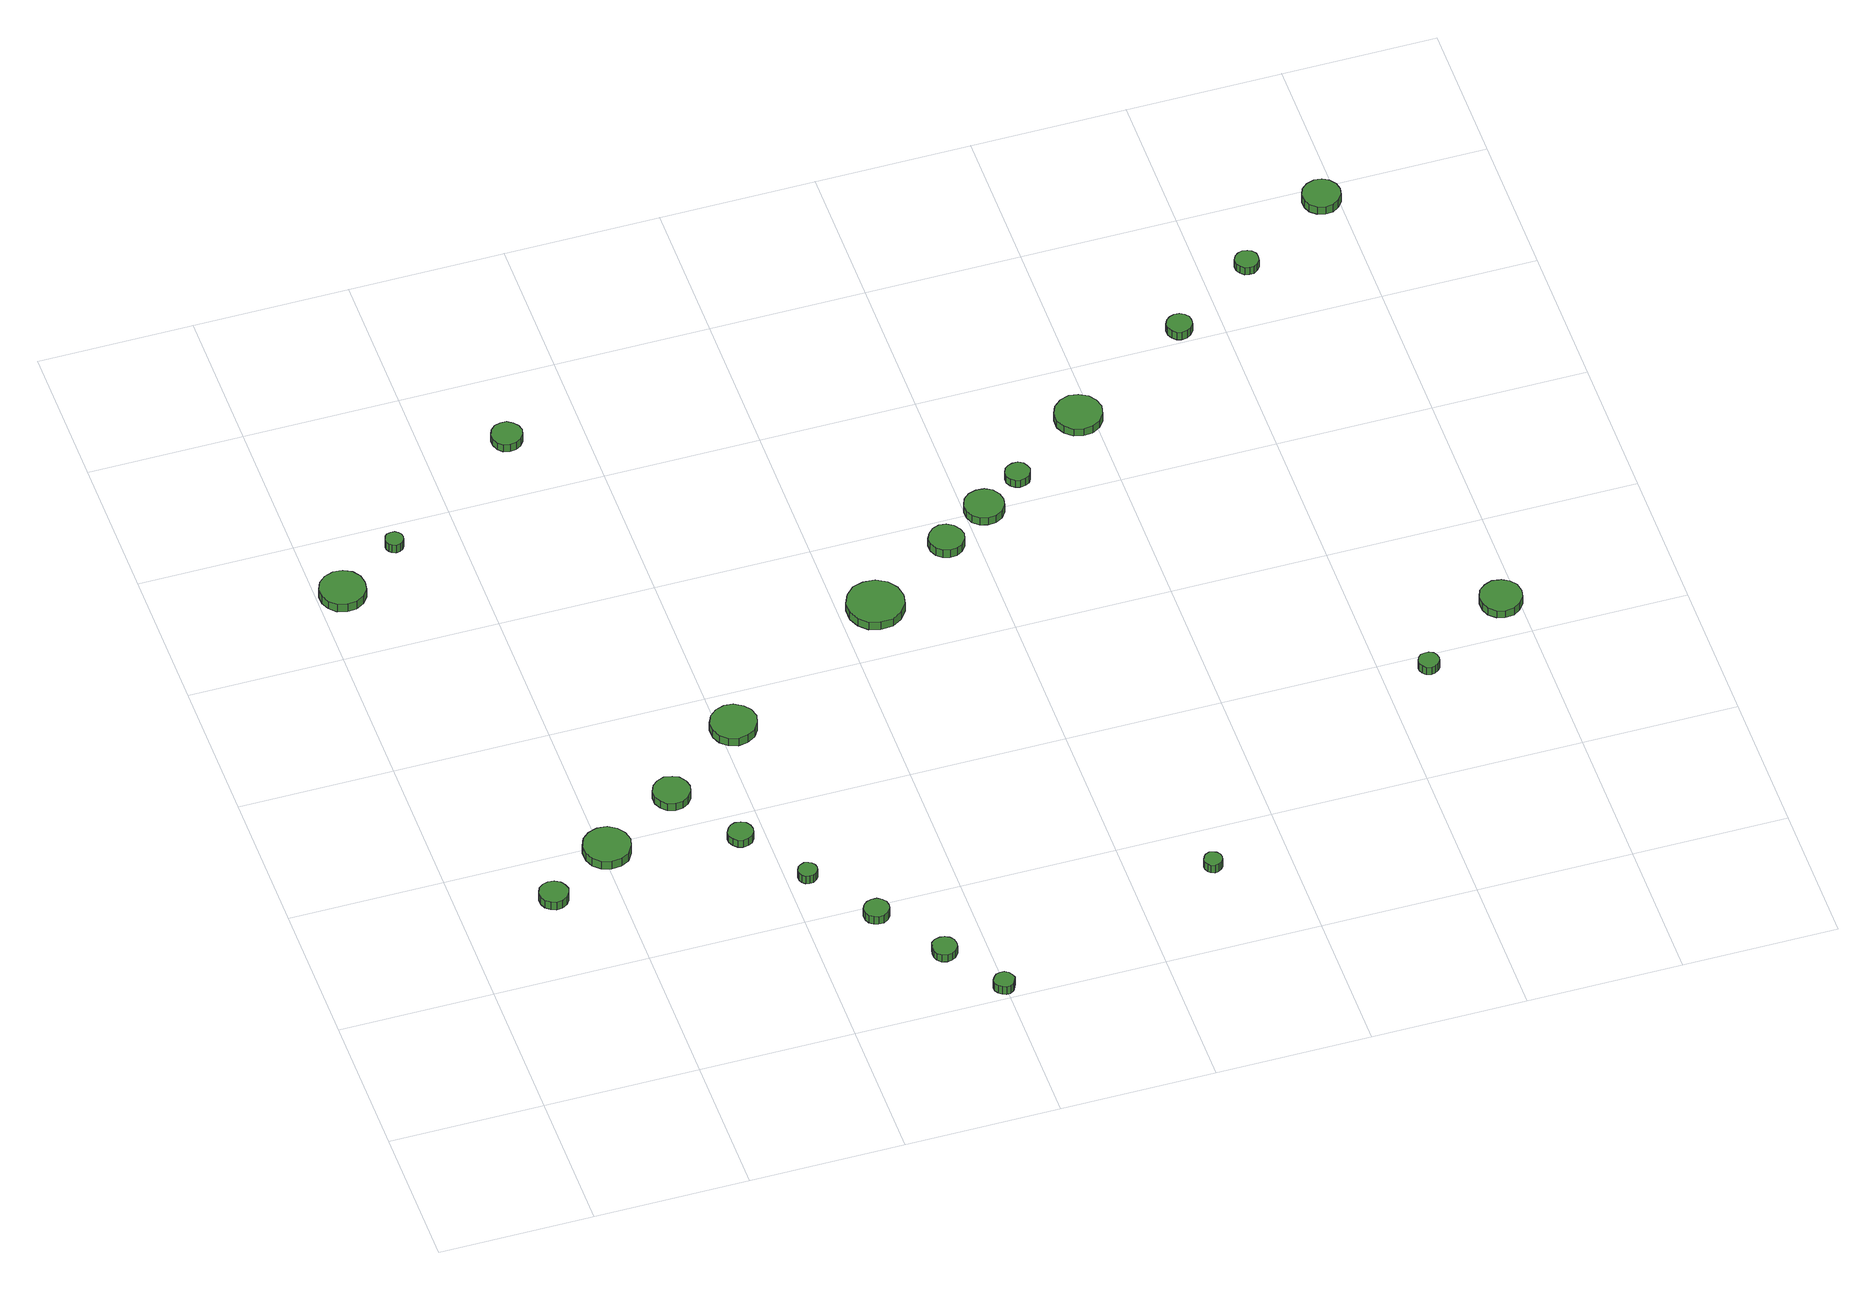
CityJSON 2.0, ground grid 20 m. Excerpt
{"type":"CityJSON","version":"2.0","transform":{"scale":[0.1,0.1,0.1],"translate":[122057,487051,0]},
"CityObjects":{
"tree1":{"type":"SolitaryVegetationObject","attributes":{"function":"something"},"geometry":[{"type":"MultiSurface","lod":"1","boundaries":[[[0,1,2,3,4,5,6,7,8,9,10,11,12,13,14]],[[15,16,17,18,19,20,21,22,23,24,25,26,27,28,29]],[[0,29,28,1]],[[1,28,27,2]],[[2,27,26,3]],[[3,26,25,4]],[[4,25,24,5]],[[5,24,23,6]],[[6,23,22,7]],[[7,22,21,8]],[[8,21,20,9]],[[9,20,19,10]],[[10,19,18,11]],[[11,18,17,12]],[[12,17,16,13]],[[13,16,15,14]],[[14,15,29,0]]]}]},
"tree2":{"type":"SolitaryVegetationObject","attributes":{"function":"something"},"geometry":[{"type":"MultiSurface","lod":"1","boundaries":[[[30,31,32,33,34,35,36,37,38,39,40,41,42,43,44]],[[45,46,47,48,49,50,51,52,53,54,55,56,57,58,59]],[[30,59,58,31]],[[31,58,57,32]],[[32,57,56,33]],[[33,56,55,34]],[[34,55,54,35]],[[35,54,53,36]],[[36,53,52,37]],[[37,52,51,38]],[[38,51,50,39]],[[39,50,49,40]],[[40,49,48,41]],[[41,48,47,42]],[[42,47,46,43]],[[43,46,45,44]],[[44,45,59,30]]]}]},
"tree3":{"type":"SolitaryVegetationObject","attributes":{"function":"something"},"geometry":[{"type":"MultiSurface","lod":"1","boundaries":[[[60,61,62,63,64,65,66,67,68,69,70,71,72,73,74]],[[75,76,77,78,79,80,81,82,83,84,85,86,87,88,89]],[[60,89,88,61]],[[61,88,87,62]],[[62,87,86,63]],[[63,86,85,64]],[[64,85,84,65]],[[65,84,83,66]],[[66,83,82,67]],[[67,82,81,68]],[[68,81,80,69]],[[69,80,79,70]],[[70,79,78,71]],[[71,78,77,72]],[[72,77,76,73]],[[73,76,75,74]],[[74,75,89,60]]]}]},
"tree4":{"type":"SolitaryVegetationObject","attributes":{"function":"something"},"geometry":[{"type":"MultiSurface","lod":"1","boundaries":[[[90,91,92,93,94,95,96,97,98,99,100,101,102,103,104]],[[105,106,107,108,109,110,111,112,113,114,115,116,117,118,119]],[[90,119,118,91]],[[91,118,117,92]],[[92,117,116,93]],[[93,116,115,94]],[[94,115,114,95]],[[95,114,113,96]],[[96,113,112,97]],[[97,112,111,98]],[[98,111,110,99]],[[99,110,109,100]],[[100,109,108,101]],[[101,108,107,102]],[[102,107,106,103]],[[103,106,105,104]],[[104,105,119,90]]]}]},
"tree5":{"type":"SolitaryVegetationObject","attributes":{"function":"something"},"geometry":[{"type":"MultiSurface","lod":"1","boundaries":[[[120,121,122,123,124,125,126,127,128,129,130,131,132,133,134]],[[135,136,137,138,139,140,141,142,143,144,145,146,147,148,149]],[[120,149,148,121]],[[121,148,147,122]],[[122,147,146,123]],[[123,146,145,124]],[[124,145,144,125]],[[125,144,143,126]],[[126,143,142,127]],[[127,142,141,128]],[[128,141,140,129]],[[129,140,139,130]],[[130,139,138,131]],[[131,138,137,132]],[[132,137,136,133]],[[133,136,135,134]],[[134,135,149,120]]]}]},
"tree6":{"type":"SolitaryVegetationObject","attributes":{"function":"something"},"geometry":[{"type":"MultiSurface","lod":"1","boundaries":[[[150,151,152,153,154,155,156,157,158,159,160,161,162,163,164]],[[165,166,167,168,169,170,171,172,173,174,175,176,177,178,179]],[[150,179,178,151]],[[151,178,177,152]],[[152,177,176,153]],[[153,176,175,154]],[[154,175,174,155]],[[155,174,173,156]],[[156,173,172,157]],[[157,172,171,158]],[[158,171,170,159]],[[159,170,169,160]],[[160,169,168,161]],[[161,168,167,162]],[[162,167,166,163]],[[163,166,165,164]],[[164,165,179,150]]]}]},
"tree7":{"type":"SolitaryVegetationObject","attributes":{"function":"something"},"geometry":[{"type":"MultiSurface","lod":"1","boundaries":[[[180,181,182,183,184,185,186,187,188,189,190,191,192,193,194]],[[195,196,197,198,199,200,201,202,203,204,205,206,207,208,209]],[[180,209,208,181]],[[181,208,207,182]],[[182,207,206,183]],[[183,206,205,184]],[[184,205,204,185]],[[185,204,203,186]],[[186,203,202,187]],[[187,202,201,188]],[[188,201,200,189]],[[189,200,199,190]],[[190,199,198,191]],[[191,198,197,192]],[[192,197,196,193]],[[193,196,195,194]],[[194,195,209,180]]]}]},
"tree8":{"type":"SolitaryVegetationObject","attributes":{"function":"something"},"geometry":[{"type":"MultiSurface","lod":"1","boundaries":[[[210,211,212,213,214,215,216,217,218,219,220,221,222,223,224]],[[225,226,227,228,229,230,231,232,233,234,235,236,237,238,239]],[[210,239,238,211]],[[211,238,237,212]],[[212,237,236,213]],[[213,236,235,214]],[[214,235,234,215]],[[215,234,233,216]],[[216,233,232,217]],[[217,232,231,218]],[[218,231,230,219]],[[219,230,229,220]],[[220,229,228,221]],[[221,228,227,222]],[[222,227,226,223]],[[223,226,225,224]],[[224,225,239,210]]]}]},
"tree9":{"type":"SolitaryVegetationObject","attributes":{"function":"something"},"geometry":[{"type":"MultiSurface","lod":"1","boundaries":[[[240,241,242,243,244,245,246,247,248,249,250,251,252,253,254]],[[255,256,257,258,259,260,261,262,263,264,265,266,267,268,269]],[[240,269,268,241]],[[241,268,267,242]],[[242,267,266,243]],[[243,266,265,244]],[[244,265,264,245]],[[245,264,263,246]],[[246,263,262,247]],[[247,262,261,248]],[[248,261,260,249]],[[249,260,259,250]],[[250,259,258,251]],[[251,258,257,252]],[[252,257,256,253]],[[253,256,255,254]],[[254,255,269,240]]]}]},
"tree10":{"type":"SolitaryVegetationObject","attributes":{"function":"something"},"geometry":[{"type":"MultiSurface","lod":"1","boundaries":[[[270,271,272,273,274,275,276,277,278,279,280,281,282,283,284]],[[285,286,287,288,289,290,291,292,293,294,295,296,297,298,299]],[[270,299,298,271]],[[271,298,297,272]],[[272,297,296,273]],[[273,296,295,274]],[[274,295,294,275]],[[275,294,293,276]],[[276,293,292,277]],[[277,292,291,278]],[[278,291,290,279]],[[279,290,289,280]],[[280,289,288,281]],[[281,288,287,282]],[[282,287,286,283]],[[283,286,285,284]],[[284,285,299,270]]]}]},
"tree11":{"type":"SolitaryVegetationObject","attributes":{"function":"something"},"geometry":[{"type":"MultiSurface","lod":"1","boundaries":[[[300,301,302,303,304,305,306,307,308,309,310,311,312,313,314]],[[315,316,317,318,319,320,321,322,323,324,325,326,327,328,329]],[[300,329,328,301]],[[301,328,327,302]],[[302,327,326,303]],[[303,326,325,304]],[[304,325,324,305]],[[305,324,323,306]],[[306,323,322,307]],[[307,322,321,308]],[[308,321,320,309]],[[309,320,319,310]],[[310,319,318,311]],[[311,318,317,312]],[[312,317,316,313]],[[313,316,315,314]],[[314,315,329,300]]]}]},
"tree12":{"type":"SolitaryVegetationObject","attributes":{"function":"something"},"geometry":[{"type":"MultiSurface","lod":"1","boundaries":[[[330,331,332,333,334,335,336,337,338,339,340,341,342,343,344]],[[345,346,347,348,349,350,351,352,353,354,355,356,357,358,359]],[[330,359,358,331]],[[331,358,357,332]],[[332,357,356,333]],[[333,356,355,334]],[[334,355,354,335]],[[335,354,353,336]],[[336,353,352,337]],[[337,352,351,338]],[[338,351,350,339]],[[339,350,349,340]],[[340,349,348,341]],[[341,348,347,342]],[[342,347,346,343]],[[343,346,345,344]],[[344,345,359,330]]]}]},
"tree13":{"type":"SolitaryVegetationObject","attributes":{"function":"something"},"geometry":[{"type":"MultiSurface","lod":"1","boundaries":[[[360,361,362,363,364,365,366,367,368,369,370,371,372,373,374]],[[375,376,377,378,379,380,381,382,383,384,385,386,387,388,389]],[[360,389,388,361]],[[361,388,387,362]],[[362,387,386,363]],[[363,386,385,364]],[[364,385,384,365]],[[365,384,383,366]],[[366,383,382,367]],[[367,382,381,368]],[[368,381,380,369]],[[369,380,379,370]],[[370,379,378,371]],[[371,378,377,372]],[[372,377,376,373]],[[373,376,375,374]],[[374,375,389,360]]]}]},
"tree14":{"type":"SolitaryVegetationObject","attributes":{"function":"something"},"geometry":[{"type":"MultiSurface","lod":"1","boundaries":[[[390,391,392,393,394,395,396,397,398,399,400,401,402,403,404]],[[405,406,407,408,409,410,411,412,413,414,415,416,417,418,419]],[[390,419,418,391]],[[391,418,417,392]],[[392,417,416,393]],[[393,416,415,394]],[[394,415,414,395]],[[395,414,413,396]],[[396,413,412,397]],[[397,412,411,398]],[[398,411,410,399]],[[399,410,409,400]],[[400,409,408,401]],[[401,408,407,402]],[[402,407,406,403]],[[403,406,405,404]],[[404,405,419,390]]]}]},
"tree15":{"type":"SolitaryVegetationObject","attributes":{"function":"something"},"geometry":[{"type":"MultiSurface","lod":"1","boundaries":[[[420,421,422,423,424,425,426,427,428,429,430,431,432,433,434]],[[435,436,437,438,439,440,441,442,443,444,445,446,447,448,449]],[[420,449,448,421]],[[421,448,447,422]],[[422,447,446,423]],[[423,446,445,424]],[[424,445,444,425]],[[425,444,443,426]],[[426,443,442,427]],[[427,442,441,428]],[[428,441,440,429]],[[429,440,439,430]],[[430,439,438,431]],[[431,438,437,432]],[[432,437,436,433]],[[433,436,435,434]],[[434,435,449,420]]]}]},
"tree16":{"type":"SolitaryVegetationObject","attributes":{"function":"something"},"geometry":[{"type":"MultiSurface","lod":"1","boundaries":[[[450,451,452,453,454,455,456,457,458,459,460,461,462,463,464]],[[465,466,467,468,469,470,471,472,473,474,475,476,477,478,479]],[[450,479,478,451]],[[451,478,477,452]],[[452,477,476,453]],[[453,476,475,454]],[[454,475,474,455]],[[455,474,473,456]],[[456,473,472,457]],[[457,472,471,458]],[[458,471,470,459]],[[459,470,469,460]],[[460,469,468,461]],[[461,468,467,462]],[[462,467,466,463]],[[463,466,465,464]],[[464,465,479,450]]]}]},
"tree17":{"type":"SolitaryVegetationObject","attributes":{"function":"something"},"geometry":[{"type":"MultiSurface","lod":"1","boundaries":[[[480,481,482,483,484,485,486,487,488,489,490,491,492,493,494]],[[495,496,497,498,499,500,501,502,503,504,505,506,507,508,509]],[[480,509,508,481]],[[481,508,507,482]],[[482,507,506,483]],[[483,506,505,484]],[[484,505,504,485]],[[485,504,503,486]],[[486,503,502,487]],[[487,502,501,488]],[[488,501,500,489]],[[489,500,499,490]],[[490,499,498,491]],[[491,498,497,492]],[[492,497,496,493]],[[493,496,495,494]],[[494,495,509,480]]]}]},
"tree18":{"type":"SolitaryVegetationObject","attributes":{"function":"something"},"geometry":[{"type":"MultiSurface","lod":"1","boundaries":[[[510,511,512,513,514,515,516,517,518,519,520,521,522,523,524]],[[525,526,527,528,529,530,531,532,533,534,535,536,537,538,539]],[[510,539,538,511]],[[511,538,537,512]],[[512,537,536,513]],[[513,536,535,514]],[[514,535,534,515]],[[515,534,533,516]],[[516,533,532,517]],[[517,532,531,518]],[[518,531,530,519]],[[519,530,529,520]],[[520,529,528,521]],[[521,528,527,522]],[[522,527,526,523]],[[523,526,525,524]],[[524,525,539,510]]]}]},
"tree19":{"type":"SolitaryVegetationObject","attributes":{"function":"something"},"geometry":[{"type":"MultiSurface","lod":"1","boundaries":[[[540,541,542,543,544,545,546,547,548,549,550,551,552,553,554]],[[555,556,557,558,559,560,561,562,563,564,565,566,567,568,569]],[[540,569,568,541]],[[541,568,567,542]],[[542,567,566,543]],[[543,566,565,544]],[[544,565,564,545]],[[545,564,563,546]],[[546,563,562,547]],[[547,562,561,548]],[[548,561,560,549]],[[549,560,559,550]],[[550,559,558,551]],[[551,558,557,552]],[[552,557,556,553]],[[553,556,555,554]],[[554,555,569,540]]]}]},
"tree20":{"type":"SolitaryVegetationObject","attributes":{"function":"something"},"geometry":[{"type":"MultiSurface","lod":"1","boundaries":[[[570,571,572,573,574,575,576,577,578,579,580,581,582,583,584]],[[585,586,587,588,589,590,591,592,593,594,595,596,597,598,599]],[[570,599,598,571]],[[571,598,597,572]],[[572,597,596,573]],[[573,596,595,574]],[[574,595,594,575]],[[575,594,593,576]],[[576,593,592,577]],[[577,592,591,578]],[[578,591,590,579]],[[579,590,589,580]],[[580,589,588,581]],[[581,588,587,582]],[[582,587,586,583]],[[583,586,585,584]],[[584,585,599,570]]]}]},
"tree21":{"type":"SolitaryVegetationObject","attributes":{"function":"something"},"geometry":[{"type":"MultiSurface","lod":"1","boundaries":[[[600,601,602,603,604,605,606,607,608,609,610,611,612,613,614]],[[615,616,617,618,619,620,621,622,623,624,625,626,627,628,629]],[[600,629,628,601]],[[601,628,627,602]],[[602,627,626,603]],[[603,626,625,604]],[[604,625,624,605]],[[605,624,623,606]],[[606,623,622,607]],[[607,622,621,608]],[[608,621,620,609]],[[609,620,619,610]],[[610,619,618,611]],[[611,618,617,612]],[[612,617,616,613]],[[613,616,615,614]],[[614,615,629,600]]]}]},
"tree22":{"type":"SolitaryVegetationObject","attributes":{"function":"something"},"geometry":[{"type":"MultiSurface","lod":"1","boundaries":[[[630,631,632,633,634,635,636,637,638,639,640,641,642,643,644]],[[645,646,647,648,649,650,651,652,653,654,655,656,657,658,659]],[[630,659,658,631]],[[631,658,657,632]],[[632,657,656,633]],[[633,656,655,634]],[[634,655,654,635]],[[635,654,653,636]],[[636,653,652,637]],[[637,652,651,638]],[[638,651,650,639]],[[639,650,649,640]],[[640,649,648,641]],[[641,648,647,642]],[[642,647,646,643]],[[643,646,645,644]],[[644,645,659,630]]]}]},
"tree23":{"type":"SolitaryVegetationObject","attributes":{"function":"something"},"geometry":[{"type":"MultiSurface","lod":"1","boundaries":[[[660,661,662,663,664,665,666,667,668,669,670,671,672,673,674]],[[675,676,677,678,679,680,681,682,683,684,685,686,687,688,689]],[[660,689,688,661]],[[661,688,687,662]],[[662,687,686,663]],[[663,686,685,664]],[[664,685,684,665]],[[665,684,683,666]],[[666,683,682,667]],[[667,682,681,668]],[[668,681,680,669]],[[669,680,679,670]],[[670,679,678,671]],[[671,678,677,672]],[[672,677,676,673]],[[673,676,675,674]],[[674,675,689,660]]]}]}
},
"vertices":[
[138,331,15],[136,338,15],[132,344,15],[125,348,15],[117,349,15],[110,347,15],[104,342,15],[101,335,15],[101,327,15],[104,320,15],[110,315,15],[117,312,15],[125,313,15],[132,317,15],[136,323,15],[136,323,2],[132,317,2],[125,313,2],[117,312,2],[110,315,2],[104,320,2],[101,327,2],[101,335,2],[104,342,2],[110,347,2],[117,349,2],[125,348,2],[132,344,2],[136,338,2],[138,331,2],
[60,900,20],[58,912,20],[51,922,20],[40,928,20],[28,929,20],[16,925,20],[7,917,20],[2,906,20],[2,894,20],[7,883,20],[16,874,20],[28,871,20],[40,872,20],[51,878,20],[58,888,20],[58,888,7],[51,878,7],[40,872,7],[28,871,7],[16,874,7],[7,883,7],[2,894,7],[2,906,7],[7,917,7],[16,925,7],[28,929,7],[40,928,7],[51,922,7],[58,912,7],[60,900,7],
[236,387,16],[233,399,16],[226,409,16],[215,416,16],[202,417,16],[190,413,16],[181,405,16],[176,393,16],[176,381,16],[181,369,16],[190,361,16],[202,357,16],[215,358,16],[226,364,16],[233,375,16],[233,375,3],[226,364,3],[215,358,3],[202,357,3],[190,361,3],[181,369,3],[176,381,3],[176,393,3],[181,405,3],[190,413,3],[202,417,3],[215,416,3],[226,409,3],[233,399,3],[236,387,3],
[130,964,16],[129,969,16],[126,972,16],[122,975,16],[117,975,16],[112,974,16],[109,971,16],[107,966,16],[107,961,16],[109,957,16],[112,954,16],[117,952,16],[122,953,16],[126,955,16],[129,959,16],[129,959,3],[126,955,3],[122,953,3],[117,952,3],[112,954,3],[109,957,3],[107,961,3],[107,966,3],[109,971,3],[112,974,3],[117,975,3],[122,975,3],[126,972,3],[129,969,3],[130,964,3],
[333,451,16],[331,460,16],[325,469,16],[317,473,16],[307,475,16],[297,471,16],[290,465,16],[286,456,16],[286,446,16],[290,437,16],[297,430,16],[307,427,16],[317,428,16],[325,433,16],[331,441,16],[331,441,4],[325,433,4],[317,428,4],[307,427,4],[297,430,4],[290,437,4],[286,446,4],[286,456,4],[290,465,4],[297,471,4],[307,475,4],[317,473,4],[325,469,4],[331,460,4],[333,451,4],
[384,358,16],[383,364,16],[379,370,16],[373,373,16],[366,374,16],[360,372,16],[355,367,16],[352,361,16],[352,355,16],[355,349,16],[360,344,16],[366,342,16],[373,343,16],[379,346,16],[383,351,16],[383,351,4],[379,346,4],[373,343,4],[366,342,4],[360,344,4],[355,349,4],[352,355,4],[352,361,4],[355,367,4],[360,372,4],[366,374,4],[373,373,4],[379,370,4],[383,364,4],[384,358,4],
[438,270,17],[437,275,17],[434,279,17],[430,281,17],[425,282,17],[420,280,17],[416,277,17],[414,272,17],[414,267,17],[416,263,17],[420,259,17],[425,258,17],[430,258,17],[434,261,17],[437,265,17],[437,265,4],[434,261,4],[430,258,4],[425,258,4],[420,259,4],[416,263,4],[414,267,4],[414,272,4],[416,277,4],[420,280,4],[425,282,4],[430,281,4],[434,279,4],[437,275,4],[438,270,4],
[502,181,17],[501,188,17],[497,193,17],[491,197,17],[484,197,17],[478,195,17],[473,191,17],[470,185,17],[470,178,17],[473,172,17],[478,168,17],[484,166,17],[491,166,17],[497,170,17],[501,175,17],[501,175,4],[497,170,4],[491,166,4],[484,166,4],[478,168,4],[473,172,4],[470,178,4],[470,185,4],[473,191,4],[478,195,4],[484,197,4],[491,197,4],[497,193,4],[501,188,4],[502,181,4],
[561,94,17],[560,101,17],[556,106,17],[550,109,17],[544,110,17],[537,108,17],[532,104,17],[530,97,17],[530,91,17],[532,85,17],[537,80,17],[544,78,17],[550,79,17],[556,82,17],[560,88,17],[560,88,5],[556,82,5],[550,79,5],[544,78,5],[537,80,5],[532,85,5],[530,91,5],[530,97,5],[532,104,5],[537,108,5],[544,110,5],[550,109,5],[556,106,5],[560,101,5],[561,94,5],
[446,535,21],[443,547,21],[436,556,21],[425,563,21],[413,564,21],[401,560,21],[392,552,21],[387,541,21],[387,528,21],[392,517,21],[401,509,21],[413,505,21],[425,507,21],[436,513,21],[443,523,21],[443,523,8],[436,513,8],[425,507,8],[413,505,8],[401,509,8],[392,517,8],[387,528,8],[387,541,8],[392,552,8],[401,560,8],[413,564,8],[425,563,8],[436,556,8],[443,547,8],[446,535,8],
[611,17,17],[609,22,17],[606,27,17],[601,30,17],[596,30,17],[591,29,17],[587,25,17],[584,20,17],[584,14,17],[587,9,17],[591,6,17],[596,4,17],[601,4,17],[606,7,17],[609,12,17],[609,12,4],[606,7,4],[601,4,4],[596,4,4],[591,6,4],[587,9,4],[584,14,4],[584,20,4],[587,25,4],[591,29,4],[596,30,4],[601,30,4],[606,27,4],[609,22,4],[611,17,4],
[324,1092,17],[322,1100,17],[317,1106,17],[310,1111,17],[302,1111,17],[294,1109,17],[288,1103,17],[285,1096,17],[285,1088,17],[288,1080,17],[294,1074,17],[302,1072,17],[310,1073,17],[317,1077,17],[322,1084,17],[322,1084,5],[317,1077,5],[310,1073,5],[302,1072,5],[294,1074,5],[288,1080,5],[285,1088,5],[285,1096,5],[288,1103,5],[294,1109,5],[302,1111,5],[310,1111,5],[317,1106,5],[322,1100,5],[324,1092,5],
[682,681,16],[679,696,16],[670,708,16],[657,716,16],[641,717,16],[627,713,16],[616,702,16],[610,689,16],[610,673,16],[616,660,16],[627,649,16],[641,645,16],[657,646,16],[670,654,16],[679,666,16],[679,666,3],[670,654,3],[657,646,3],[641,645,3],[627,649,3],[616,660,3],[610,673,3],[610,689,3],[616,702,3],[627,713,3],[641,717,3],[657,716,3],[670,708,3],[679,696,3],[682,681,3],
[915,133,19],[914,138,19],[911,142,19],[907,144,19],[902,145,19],[897,143,19],[894,140,19],[892,135,19],[892,131,19],[894,126,19],[897,123,19],[902,121,19],[907,122,19],[911,124,19],[914,128,19],[914,128,6],[911,124,6],[907,122,6],[902,121,6],[897,123,6],[894,126,6],[892,131,6],[892,135,6],[894,140,6],[897,143,6],[902,145,6],[907,144,6],[911,142,6],[914,138,6],[915,133,6],
[785,759,15],[783,768,15],[777,776,15],[769,781,15],[760,782,15],[751,779,15],[744,772,15],[740,764,15],[740,755,15],[744,746,15],[751,740,15],[760,737,15],[769,738,15],[777,742,15],[783,750,15],[783,750,2],[777,742,2],[769,738,2],[760,737,2],[751,740,2],[744,746,2],[740,755,2],[740,764,2],[744,772,2],[751,779,2],[760,782,2],[769,781,2],[777,776,2],[783,768,2],[785,759,2],
[849,800,15],[847,810,15],[841,819,15],[832,824,15],[821,825,15],[811,822,15],[803,815,15],[799,805,15],[799,795,15],[803,785,15],[811,778,15],[821,775,15],[832,776,15],[841,781,15],[847,790,15],[847,790,3],[841,781,3],[832,776,3],[821,775,3],[811,778,3],[803,785,3],[799,795,3],[799,805,3],[803,815,3],[811,822,3],[821,825,3],[832,824,3],[841,819,3],[847,810,3],[849,800,3],
[896,840,15],[894,846,15],[891,851,15],[885,855,15],[878,855,15],[872,853,15],[867,849,15],[864,843,15],[864,836,15],[867,830,15],[872,826,15],[878,824,15],[885,825,15],[891,828,15],[894,833,15],[894,833,3],[891,828,3],[885,825,3],[878,824,3],[872,826,3],[867,830,3],[864,836,3],[864,843,3],[867,849,3],[872,853,3],[878,855,3],[885,855,3],[891,851,3],[894,846,3],[896,840,3],
[1012,914,15],[1009,926,15],[1002,936,15],[991,942,15],[979,944,15],[967,940,15],[957,931,15],[952,920,15],[952,907,15],[957,896,15],[967,887,15],[979,884,15],[991,885,15],[1002,891,15],[1009,901,15],[1009,901,3],[1002,891,3],[991,885,3],[979,884,3],[967,887,3],[957,896,3],[952,907,3],[952,920,3],[957,931,3],[967,940,3],[979,944,3],[991,942,3],[1002,936,3],[1009,926,3],[1012,914,3],
[1272,375,19],[1271,381,19],[1268,385,19],[1263,388,19],[1258,388,19],[1252,387,19],[1248,383,19],[1246,378,19],[1246,373,19],[1248,368,19],[1252,364,19],[1258,362,19],[1263,363,19],[1268,366,19],[1271,370,19],[1271,370,6],[1268,366,6],[1263,363,6],[1258,362,6],[1252,364,6],[1248,368,6],[1246,373,6],[1246,378,6],[1248,383,6],[1252,387,6],[1258,388,6],[1263,388,6],[1268,385,6],[1271,381,6],[1272,375,6],
[1162,1020,15],[1161,1027,15],[1157,1032,15],[1151,1036,15],[1144,1036,15],[1138,1034,15],[1133,1030,15],[1130,1024,15],[1130,1017,15],[1133,1011,15],[1138,1006,15],[1144,1004,15],[1151,1005,15],[1157,1008,15],[1161,1014,15],[1161,1014,2],[1157,1008,2],[1151,1005,2],[1144,1004,2],[1138,1006,2],[1133,1011,2],[1130,1017,2],[1130,1024,2],[1133,1030,2],[1138,1034,2],[1144,1036,2],[1151,1036,2],[1157,1032,2],[1161,1027,2],[1162,1020,2],
[1404,455,17],[1402,466,17],[1395,475,17],[1386,480,17],[1374,482,17],[1364,478,17],[1355,471,17],[1351,460,17],[1351,449,17],[1355,439,17],[1364,431,17],[1374,428,17],[1386,429,17],[1395,435,17],[1402,444,17],[1402,444,5],[1395,435,5],[1386,429,5],[1374,428,5],[1364,431,5],[1355,439,5],[1351,449,5],[1351,460,5],[1355,471,5],[1364,478,5],[1374,482,5],[1386,480,5],[1395,475,5],[1402,466,5],[1404,455,5],
[1273,1099,15],[1272,1105,15],[1268,1110,15],[1263,1113,15],[1257,1114,15],[1251,1112,15],[1246,1108,15],[1243,1102,15],[1243,1095,15],[1246,1090,15],[1251,1085,15],[1257,1084,15],[1263,1084,15],[1268,1087,15],[1272,1092,15],[1272,1092,3],[1268,1087,3],[1263,1084,3],[1257,1084,3],[1251,1085,3],[1246,1090,3],[1243,1095,3],[1243,1102,3],[1246,1108,3],[1251,1112,3],[1257,1114,3],[1263,1113,3],[1268,1110,3],[1272,1105,3],[1273,1099,3],
[1404,1179,14],[1402,1189,14],[1396,1197,14],[1388,1202,14],[1378,1203,14],[1368,1200,14],[1360,1193,14],[1356,1184,14],[1356,1174,14],[1360,1165,14],[1368,1158,14],[1378,1155,14],[1388,1156,14],[1396,1161,14],[1402,1169,14],[1402,1169,1],[1396,1161,1],[1388,1156,1],[1378,1155,1],[1368,1158,1],[1360,1165,1],[1356,1174,1],[1356,1184,1],[1360,1193,1],[1368,1200,1],[1378,1203,1],[1388,1202,1],[1396,1197,1],[1402,1189,1],[1404,1179,1]
]}
